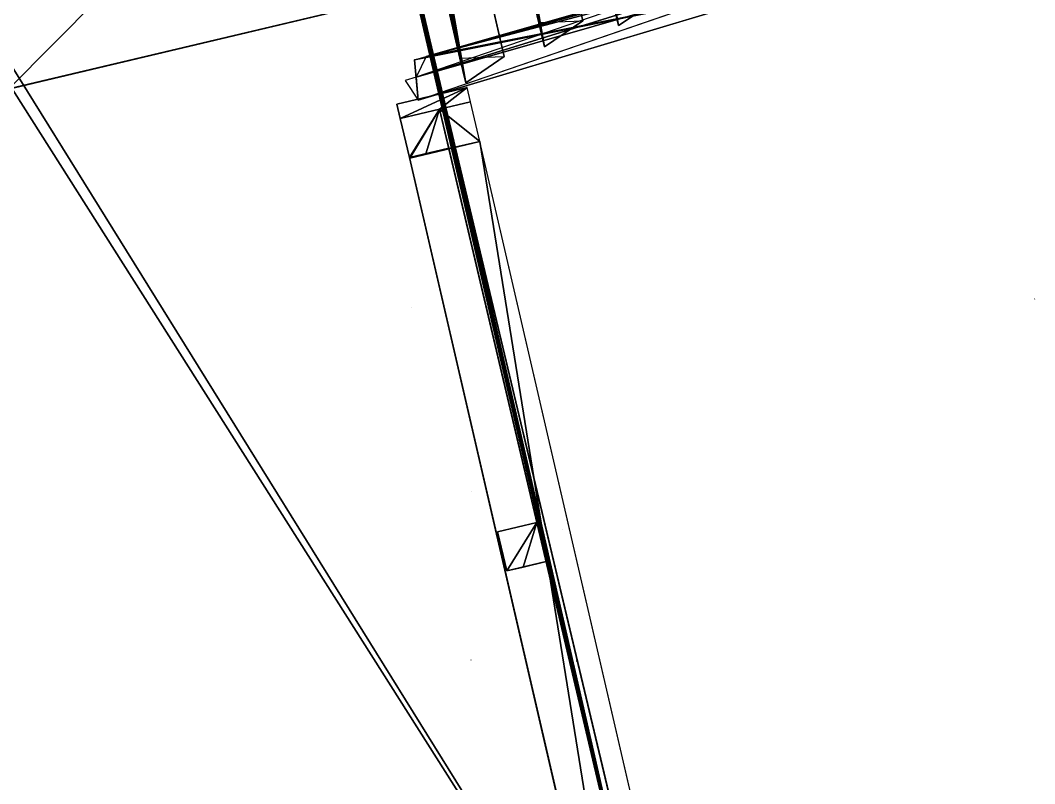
# Model space of a CAD drawing. Extents: x -324 to 583, y -546 to 160.
# Drawn here: x 394.4 to 582.5, y -374.5 to -232.8 of the extents above; entities that cross this region are included whole.
import ezdxf

# ---------------------------------------------------------------- set-up
doc = ezdxf.new("R2010")
doc.units = 0
doc.header["$MEASUREMENT"] = 0
doc.layers.get('0').update_dxf_attribs({"color": 13, "linetype": 'CONTINUOUS'})

# ---------------------------------------------------------------- blocks, each defined once
blk = doc.blocks.new('STAIRCASE')
at = {"color": 0}
for p, q in [((161.32, 1.5, 44.04), (153.32, 82.67, 2.86)), ((153.76, 4.83, 42.73), (150.36, 78.11, 5.71)), ((153.76, 4.83, 42.73), (150.36, 78.11, 5.71)), ((151.6, 57.68, 11.41), (157.08, 2.14, 35.71)), ((153.37, 48.95, 20.88), (156.44, 40.87, 20.88)), ((156.44, 40.87, 21.49), (153.37, 48.95, 21.49)), ((156.44, 40.87, 21.49), (153.37, 48.95, 21.8)), ((156.44, 40.87, 21.49), (153.37, 48.95, 21.49)), ((156.44, 40.87, 21.49), (153.37, 48.95, 21.8)), ((156.44, 40.87, 21.49), (3.07, 41.79, 21.7)), ((156.44, 40.87, 21.49), (3.07, 41.79, 21.7)), ((156.44, 40.87, 20.66), (151.76, 40.9, 20.67)), ((156.44, 40.87, 21.49), (156.44, 40.87, 20.88)), ((156.44, 40.87, 21.49), (156.44, 40.87, 20.88)), ((156.44, 40.87, 20.88), (156.44, 40.87, 20.66)), ((154.03, 34.67, 28.1), (4.88, 35.57, 28.5)), ((154.03, 34.67, 28.1), (4.88, 35.57, 28.5)), ((154.03, 34.67, 29.01), (4.89, 35.57, 29.01)), ((5.34, 35.56, 29.22), (154.03, 34.67, 29.01)), ((20.98, 35.47, 28.5), (154.03, 34.67, 28.18)), ((20.98, 35.47, 28.5), (154.03, 34.67, 28.5)), ((20.98, 35.47, 28.5), (154.03, 34.67, 28.18)), ((152.42, 26.61, 27.89), (154.03, 34.67, 28.1)), ((154.03, 34.67, 28.18), (154.03, 34.67, 28.1)), ((154.03, 34.67, 28.7), (154.03, 34.67, 29.01)), ((157.11, 26.59, 28.7), (154.03, 34.67, 28.7)), ((157.11, 26.59, 28.7), (154.03, 34.67, 29.01)), ((157.11, 26.59, 28.7), (154.03, 34.67, 29.01)), ((154.03, 34.67, 28.5), (154.03, 34.67, 28.18)), ((154.03, 34.67, 28.1), (157.11, 26.59, 28.1)), ((157.11, 26.59, 28.7), (154.03, 34.67, 28.7)), ((154.03, 34.67, 28.7), (154.03, 34.67, 28.5)), ((154.03, 34.67, 28.5), (154.03, 34.67, 28.18)), ((154.03, 34.67, 28.18), (154.03, 34.67, 28.1)), ((152.42, 26.61, 27.89), (3.74, 27.51, 28.29)), ((157.11, 26.59, 28.7), (3.74, 27.51, 28.91)), ((157.11, 26.59, 28.7), (3.74, 27.51, 28.91)), ((152.42, 26.61, 27.89), (3.74, 27.51, 28.29)), ((157.11, 26.59, 27.88), (152.42, 26.61, 27.89)), ((157.11, 26.59, 28.7), (157.11, 26.59, 28.1)), ((157.11, 26.59, 28.1), (157.11, 26.59, 27.88)), ((157.11, 26.59, 28.7), (157.11, 26.59, 28.1)), ((157.14, 18.93, 36.55), (8, 19.83, 36.55)), ((157.14, 18.93, 35.64), (8, 19.83, 36.04)), ((157.14, 18.93, 35.64), (8, 19.83, 36.04)), ((8.45, 19.82, 36.76), (157.14, 18.93, 36.55)), ((24.09, 19.73, 36.04), (157.14, 18.93, 36.04)), ((24.09, 19.73, 36.04), (157.14, 18.93, 35.72)), ((24.09, 19.73, 36.04), (157.14, 18.93, 35.72)), ((155.53, 10.87, 35.43), (157.14, 18.93, 35.64)), ((157.14, 18.93, 36.04), (157.14, 18.93, 35.72)), ((157.14, 18.93, 35.64), (160.22, 10.85, 35.64)), ((160.22, 10.85, 36.24), (157.14, 18.93, 36.24)), ((157.14, 18.93, 36.24), (157.14, 18.93, 36.04)), ((157.14, 18.93, 36.04), (157.14, 18.93, 35.72)), ((157.14, 18.93, 35.72), (157.14, 18.93, 35.64)), ((157.14, 18.93, 36.24), (157.14, 18.93, 36.55)), ((160.22, 10.85, 36.24), (157.14, 18.93, 36.24)), ((160.22, 10.85, 36.24), (157.14, 18.93, 36.55)), ((157.14, 18.93, 35.72), (157.14, 18.93, 35.64)), ((160.22, 10.85, 36.24), (157.14, 18.93, 36.55)), ((155.53, 10.87, 35.43), (6.85, 11.77, 35.83)), ((155.53, 10.87, 35.43), (6.85, 11.77, 35.83)), ((160.22, 10.85, 35.42), (155.53, 10.87, 35.43)), ((160.22, 10.85, 36.24), (160.22, 10.85, 35.64)), ((160.22, 10.85, 36.24), (160.22, 10.85, 35.64)), ((160.22, 10.85, 35.64), (160.22, 10.85, 35.42)), ((153.76, 4.83, 42.73), (157.08, 2.14, 35.71)), ((153.86, 2.63, 43.84), (153.76, 4.83, 42.73)), ((153.86, 2.63, 43.84), (161.32, 1.5, 44.04)), ((157.08, 2.14, 35.71), (157.22, 0, 36.67)), ((157.22, 0, 36.67), (161.32, 1.5, 44.04))]:
    blk.add_line(p, q, dxfattribs=at)
at = {"color": 17}
for p, q in [((161.32, 1.5, 44.04), (156.63, 81.63, 3.6)), ((151.93, 77.87, 1.74), (157.08, 2.14, 35.71)), ((151.93, 77.87, 1.74), (157.08, 2.14, 35.71)), ((160.22, 10.85, 36.24), (6.85, 11.77, 36.45)), ((160.22, 10.85, 36.24), (6.85, 11.77, 36.45))]:
    blk.add_line(p, q, dxfattribs=at)
at = {"color": 0}
mesh = blk.add_polyface(dxfattribs=at)
corners = [(156.63, 81.63, 3.6), (150.28, 79.85, 4.83), (150.14, 82.96, 3.26), (150.36, 78.11, 5.71), (153.76, 4.83, 42.73), (153.86, 2.63, 43.84), (161.32, 1.5, 44.04)]
mesh.append_faces([[corners[k] for k in face] for face in [(0, 1, 2), (5, 0, 6)]], dxfattribs={"vtx0": -1, "color": 0})
mesh.append_faces([[corners[k] for k in face] for face in [(1, 0, 3), (3, 0, 4), (4, 0, 5)]], dxfattribs={"vtx0": -1, "vtx1": -1, "color": 0})
mesh = blk.add_polyface(dxfattribs=at)
corners = [(161.32, 1.5, 44.04), (157.08, 2.14, 35.71), (157.22, 0, 36.67), (153.32, 82.67, 2.86), (151.93, 77.87, 1.74), (151.67, 81.74)]
mesh.append_faces([[corners[k] for k in face] for face in [(0, 1, 2), (4, 3, 5)]], dxfattribs={"vtx0": -1, "color": 0})
mesh.append_faces([[corners[k] for k in face] for face in [(1, 3, 4)]], dxfattribs={"vtx0": -1, "vtx1": -1, "color": 0})
mesh.append_faces([[corners[k] for k in face] for face in [(1, 0, 3)]], dxfattribs={"vtx0": -1, "vtx2": -1, "color": 0})
mesh = blk.add_polyface(dxfattribs=at)
corners = [(151.93, 77.87, 1.74), (153.76, 4.83, 42.73), (157.08, 2.14, 35.71), (151.1, 77.99, 3.85), (150.36, 78.11, 5.71)]
mesh.append_faces([[corners[k] for k in face] for face in [(0, 1, 2), (1, 3, 4)]], dxfattribs={"vtx0": -1, "color": 0})
mesh.append_faces([[corners[k] for k in face] for face in [(1, 0, 3)]], dxfattribs={"vtx0": -1, "vtx2": -1, "color": 0})
mesh = blk.add_polyface(dxfattribs=at)
corners = [(4.68, 49.85, 22), (156.44, 40.87, 21.49), (3.07, 41.79, 21.7), (153.37, 48.95, 21.8)]
mesh.append_faces([[corners[k] for k in face] for face in [(0, 1, 2), (1, 0, 3)]], dxfattribs={"vtx0": -1, "color": 0})
mesh = blk.add_polyface(dxfattribs=at)
corners = [(153.37, 48.95, 21.49), (153.37, 48.95, 20.96), (156.44, 40.87, 21.49), (153.37, 48.95, 21.29), (153.37, 48.95, 20.88), (156.44, 40.87, 20.88)]
mesh.append_faces([[corners[k] for k in face] for face in [(1, 0, 3), (2, 4, 5)]], dxfattribs={"vtx0": -1, "color": 0})
mesh.append_faces([[corners[k] for k in face] for face in [(0, 1, 2), (4, 2, 1)]], dxfattribs={"vtx0": -1, "vtx1": -1, "color": 0})
mesh = blk.add_polyface(dxfattribs=at)
corners = [(153.37, 48.95, 21.49), (156.44, 40.87, 21.49), (153.37, 48.95, 21.8)]
mesh.append_faces([[corners[k] for k in face] for face in [(0, 1, 2)]], dxfattribs={"color": 0})
mesh = blk.add_polyface(dxfattribs=at)
corners = [(151.76, 40.9, 20.67), (156.44, 40.87, 20.88), (156.44, 40.87, 20.66), (3.07, 41.79, 21.08), (156.44, 40.87, 21.49), (3.07, 41.79, 21.7)]
mesh.append_faces([[corners[k] for k in face] for face in [(0, 1, 2), (4, 3, 5)]], dxfattribs={"vtx0": -1, "color": 0})
mesh.append_faces([[corners[k] for k in face] for face in [(1, 3, 4)]], dxfattribs={"vtx0": -1, "vtx1": -1, "color": 0})
mesh.append_faces([[corners[k] for k in face] for face in [(1, 0, 3)]], dxfattribs={"vtx0": -1, "vtx2": -1, "color": 0})
mesh = blk.add_polyface(dxfattribs=at)
corners = [(3.74, 27.51, 28.29), (4.08, 31.54, 28.4), (3.27, 27.51, 28.3), (152.42, 26.61, 27.89), (4.88, 35.57, 28.5), (154.03, 34.67, 28.1)]
mesh.append_faces([[corners[k] for k in face] for face in [(0, 1, 2), (4, 3, 5)]], dxfattribs={"vtx0": -1, "color": 0})
mesh.append_faces([[corners[k] for k in face] for face in [(1, 3, 4)]], dxfattribs={"vtx0": -1, "vtx1": -1, "color": 0})
mesh.append_faces([[corners[k] for k in face] for face in [(1, 0, 3)]], dxfattribs={"vtx0": -1, "vtx2": -1, "color": 0})
mesh = blk.add_polyface(dxfattribs=at)
corners = [(5.34, 35.56, 29.22), (157.11, 26.59, 28.7), (3.74, 27.51, 28.91), (154.03, 34.67, 29.01)]
mesh.append_faces([[corners[k] for k in face] for face in [(0, 1, 2), (1, 0, 3)]], dxfattribs={"vtx0": -1, "color": 0})
mesh = blk.add_polyface(dxfattribs=at)
corners = [(154.03, 34.67, 28.18), (4.88, 35.57, 28.5), (154.03, 34.67, 28.1), (20.98, 35.47, 28.5)]
mesh.append_faces([[corners[k] for k in face] for face in [(0, 1, 2), (1, 0, 3)]], dxfattribs={"vtx0": -1, "color": 0})
mesh = blk.add_polyface(dxfattribs=at)
corners = [(20.98, 35.47, 28.5), (154.03, 34.67, 28.18), (154.03, 34.67, 28.5)]
mesh.append_faces([[corners[k] for k in face] for face in [(0, 1, 2)]], dxfattribs={"color": 0})
mesh = blk.add_polyface(dxfattribs=at)
corners = [(154.03, 34.67, 28.7), (157.11, 26.59, 28.7), (154.03, 34.67, 29.01)]
mesh.append_faces([[corners[k] for k in face] for face in [(0, 1, 2)]], dxfattribs={"color": 0})
mesh = blk.add_polyface(dxfattribs=at)
corners = [(154.03, 34.67, 28.7), (154.03, 34.67, 28.18), (157.11, 26.59, 28.7), (154.03, 34.67, 28.5), (154.03, 34.67, 28.1), (157.11, 26.59, 28.1)]
mesh.append_faces([[corners[k] for k in face] for face in [(1, 0, 3), (2, 4, 5)]], dxfattribs={"vtx0": -1, "color": 0})
mesh.append_faces([[corners[k] for k in face] for face in [(0, 1, 2), (4, 2, 1)]], dxfattribs={"vtx0": -1, "vtx1": -1, "color": 0})
mesh = blk.add_polyface(dxfattribs=at)
corners = [(152.42, 26.61, 27.89), (157.11, 26.59, 28.1), (157.11, 26.59, 27.88), (3.74, 27.51, 28.29), (157.11, 26.59, 28.7), (3.74, 27.51, 28.91)]
mesh.append_faces([[corners[k] for k in face] for face in [(0, 1, 2), (4, 3, 5)]], dxfattribs={"vtx0": -1, "color": 0})
mesh.append_faces([[corners[k] for k in face] for face in [(1, 3, 4)]], dxfattribs={"vtx0": -1, "vtx1": -1, "color": 0})
mesh.append_faces([[corners[k] for k in face] for face in [(1, 0, 3)]], dxfattribs={"vtx0": -1, "vtx2": -1, "color": 0})
mesh = blk.add_polyface(dxfattribs=at)
corners = [(6.85, 11.77, 35.83), (7.19, 15.8, 35.94), (6.38, 11.77, 35.83), (155.53, 10.87, 35.43), (8, 19.83, 36.04), (157.14, 18.93, 35.64)]
mesh.append_faces([[corners[k] for k in face] for face in [(0, 1, 2), (4, 3, 5)]], dxfattribs={"vtx0": -1, "color": 0})
mesh.append_faces([[corners[k] for k in face] for face in [(1, 3, 4)]], dxfattribs={"vtx0": -1, "vtx1": -1, "color": 0})
mesh.append_faces([[corners[k] for k in face] for face in [(1, 0, 3)]], dxfattribs={"vtx0": -1, "vtx2": -1, "color": 0})
mesh = blk.add_polyface(dxfattribs=at)
corners = [(8.45, 19.82, 36.76), (160.22, 10.85, 36.24), (6.85, 11.77, 36.45), (157.14, 18.93, 36.55)]
mesh.append_faces([[corners[k] for k in face] for face in [(0, 1, 2), (1, 0, 3)]], dxfattribs={"vtx0": -1, "color": 0})
mesh = blk.add_polyface(dxfattribs=at)
corners = [(157.14, 18.93, 35.72), (8, 19.83, 36.04), (157.14, 18.93, 35.64), (24.09, 19.73, 36.04)]
mesh.append_faces([[corners[k] for k in face] for face in [(0, 1, 2), (1, 0, 3)]], dxfattribs={"vtx0": -1, "color": 0})
mesh = blk.add_polyface(dxfattribs=at)
corners = [(24.09, 19.73, 36.04), (157.14, 18.93, 35.72), (157.14, 18.93, 36.04)]
mesh.append_faces([[corners[k] for k in face] for face in [(0, 1, 2)]], dxfattribs={"color": 0})
mesh = blk.add_polyface(dxfattribs=at)
corners = [(157.14, 18.93, 36.24), (157.14, 18.93, 35.72), (160.22, 10.85, 36.24), (157.14, 18.93, 36.04), (157.14, 18.93, 35.64), (160.22, 10.85, 35.64)]
mesh.append_faces([[corners[k] for k in face] for face in [(1, 0, 3), (2, 4, 5)]], dxfattribs={"vtx0": -1, "color": 0})
mesh.append_faces([[corners[k] for k in face] for face in [(0, 1, 2), (4, 2, 1)]], dxfattribs={"vtx0": -1, "vtx1": -1, "color": 0})
mesh = blk.add_polyface(dxfattribs=at)
corners = [(157.14, 18.93, 36.24), (160.22, 10.85, 36.24), (157.14, 18.93, 36.55)]
mesh.append_faces([[corners[k] for k in face] for face in [(0, 1, 2)]], dxfattribs={"color": 0})
mesh = blk.add_polyface(dxfattribs=at)
corners = [(155.53, 10.87, 35.43), (160.22, 10.85, 35.64), (160.22, 10.85, 35.42), (6.85, 11.77, 35.83), (160.22, 10.85, 36.24), (6.85, 11.77, 36.45)]
mesh.append_faces([[corners[k] for k in face] for face in [(0, 1, 2), (4, 3, 5)]], dxfattribs={"vtx0": -1, "color": 0})
mesh.append_faces([[corners[k] for k in face] for face in [(1, 3, 4)]], dxfattribs={"vtx0": -1, "vtx1": -1, "color": 0})
mesh.append_faces([[corners[k] for k in face] for face in [(1, 0, 3)]], dxfattribs={"vtx0": -1, "vtx2": -1, "color": 0})

msp = doc.modelspace()

# ---------------------------------------------------------------- linework, layer by layer
at = {"color": 0}
for p, q in [((466.29, -219.34, -1.51), (473.35, -249.04, -1.51)), ((470.16, -227.08, 110.51), (324.92, -261.56, 110.51)), ((470.16, -227.08, 110.51), (324.92, -261.56, 110.51)), ((470.16, -227.08, 102.79), (392.29, -245.57, 102.79)), ((470.16, -227.08, 102.79), (392.29, -245.57, 102.79)), ((464.26, -248.4, 43.44), (477.28, -245.31, 43.41)), ((477.91, -247.96, 43.41), (477.28, -245.31, 43.41)), ((477.91, -247.96, 43.41), (472.15, -249.32, 43.43)), ((477.91, -247.96, 43.41), (472.15, -249.32, 43.43)), ((479.65, -255.3, 43.41), (477.91, -247.96, 43.41)), ((464.89, -251.05, 43.44), (464.26, -248.4, 43.44)), ((472.15, -249.32, 43.43), (464.89, -251.05, 43.44)), ((472.15, -249.32, 43.43), (464.89, -251.05, 43.44)), ((472.15, -249.32, 43.43), (464.89, -251.05, 43.44)), ((472.15, -249.32, 43.43), (464.89, -251.05, 43.44)), ((472.15, -249.32, 43.44), (473.88, -256.59, 43.44)), ((472.15, -249.32, 43.44), (473.87, -256.59, 43.44)), ((472.15, -249.32, 43.44), (473.88, -256.59, 43.44)), ((472.15, -249.32, 43.44), (473.87, -256.59, 43.44)), ((472.15, -249.32, 43.44), (473.87, -256.59, 43.44)), ((516.49, -437.27, -1.51), (473.35, -249.04, -1.51)), ((473.35, -249.04, -1.51), (517.96, -436.92, -1.51)), ((516.49, -437.27, -1.51), (473.35, -249.04, -1.51)), ((473.35, -249.04, 7.06), (517.61, -442.17, 7.06)), ((516.49, -437.27, -1.51), (473.35, -249.04, -1.51)), ((473.35, -249.04, -1.51), (473.35, -249.04, 7.06)), ((466.57, -258.32, 43.41), (464.89, -251.05, 43.44)), ((464.89, -251.05, 43.44), (466.61, -258.31, 43.44)), ((464.89, -251.05, 43.44), (466.61, -258.31, 43.44)), ((464.89, -251.05, 43.44), (466.61, -258.31, 43.44)), ((479.65, -255.3, 43.41), (466.61, -258.31, 43.41)), ((466.63, -258.39, 43.44), (479.65, -255.3, 43.41)), ((523.91, -446.56, 42.37), (479.65, -255.3, 43.41)), ((473.87, -256.59, 43.44), (517.61, -442.17, 43.44)), ((466.61, -258.31, 43.41), (466.57, -258.32, 43.41)), ((510.83, -449.59, 42.36), (466.57, -258.32, 43.41)), ((466.61, -258.31, 43.44), (466.63, -258.39, 43.44)), ((482.97, -276.64, -74.65), (482.97, -276.64, -74.41)), ((582.52, -284.54, 4.19), (582.48, -284.55, 4.48)), ((466.99, -286.05, -74.65), (466.99, -286.05, -74.41)), ((478.01, -320.21, 0.67), (478.01, -320.21, 2.53)), ((495.03, -327.28, 2.53), (495.03, -327.28, 2.51)), ((478, -351.51, 2.27), (478.04, -351.5, 2.56)), ((497.68, -351.79, 39.09), (497.64, -351.63, 39.09)), ((497.64, -351.8, 39.34), (497.64, -351.63, 39.09)), ((497.64, -351.8, 39.34), (497.68, -351.79, 39.09))]:
    msp.add_line(p, q, dxfattribs=at)
at = {"color": 17}
for p, q in [((472.15, -249.32, -79.46), (464.89, -251.05, -79.46)), ((472.15, -249.32, 43.44), (464.89, -251.05, 43.44)), ((472.15, -249.32, -79.46), (464.89, -251.05, -79.46)), ((472.15, -249.32, 43.44), (464.89, -251.05, 43.44)), ((473.88, -256.59, -79.46), (472.15, -249.32, -79.46)), ((472.15, -249.32, 43.43), (472.15, -249.32, 43.44)), ((472.15, -249.32, 38.05), (472.15, -249.32, 43.43)), ((472.15, -249.32, -79.46), (472.15, -249.32, 38.05)), ((473.88, -256.59, -79.46), (472.15, -249.32, -79.46)), ((472.15, -249.32, -79.46), (472.15, -249.32, 38.05)), ((472.15, -249.32, 38.05), (472.15, -249.32, 43.43)), ((472.15, -249.32, 43.43), (472.15, -249.32, 43.44)), ((517.61, -442.17, 38.05), (472.15, -249.32, 38.05)), ((472.15, -249.32, 38.05), (472.15, -249.32, 43.43)), ((472.15, -249.32, 43.43), (472.15, -249.32, 43.44)), ((464.89, -251.05, -79.46), (466.61, -258.31, -79.46)), ((464.89, -251.05, -79.46), (466.61, -258.31, -79.46)), ((464.89, -251.05, -79.46), (464.89, -251.05, 43.44)), ((464.89, -251.05, -79.46), (464.89, -251.05, 43.44)), ((473.87, -256.59, 43.44), (466.61, -258.31, 43.44)), ((473.87, -256.59, 43.44), (466.61, -258.31, 43.44)), ((469.65, -257.59, -79.46), (466.61, -258.31, -79.46)), ((469.65, -257.59, -79.46), (466.61, -258.31, -79.46)), ((473.88, -256.59, -79.46), (469.65, -257.59, -79.46)), ((473.88, -256.59, -79.46), (469.65, -257.59, -79.46)), ((473.88, -256.59, 43.44), (473.87, -256.59, 43.44)), ((473.88, -256.59, 43.44), (473.87, -256.59, 43.44)), ((473.88, -256.59, -79.46), (473.88, -256.59, 43.44)), ((473.88, -256.59, -79.46), (473.88, -256.59, 43.44)), ((466.61, -258.31, -79.46), (466.61, -258.31, 43.41)), ((466.61, -258.31, 43.41), (466.61, -258.31, 43.44)), ((466.61, -258.31, 43.41), (466.61, -258.31, 43.44)), ((466.61, -258.31, -79.46), (466.61, -258.31, 43.41)), ((490.19, -325.99, 43.38), (482.93, -327.72, 43.38)), ((490.19, -325.99, -79.52), (482.93, -327.72, -79.52)), ((490.19, -325.99, -79.52), (482.93, -327.72, -79.52)), ((490.19, -325.99, 43.38), (482.93, -327.72, 43.38)), ((491.92, -333.26, 43.38), (490.19, -325.99, 43.38)), ((491.92, -333.26, -79.52), (490.19, -325.99, -79.52)), ((490.19, -325.99, -79.52), (490.19, -325.99, 43.38)), ((491.92, -333.26, -79.52), (490.19, -325.99, -79.52)), ((490.19, -325.99, -79.52), (490.19, -325.99, 43.38)), ((491.92, -333.26, 43.38), (490.19, -325.99, 43.38)), ((482.93, -327.72, 43.38), (484.65, -334.98, 43.38)), ((482.93, -327.72, -79.52), (484.65, -334.98, -79.52)), ((482.93, -327.72, -79.52), (482.93, -327.72, 43.38)), ((482.93, -327.72, -79.52), (484.65, -334.98, -79.52)), ((482.93, -327.72, 43.38), (484.65, -334.98, 43.38)), ((482.93, -327.72, -79.52), (482.93, -327.72, 43.38)), ((491.92, -333.26, 43.38), (484.65, -334.98, 43.38)), ((491.92, -333.26, 43.38), (484.65, -334.98, 43.38)), ((487.69, -334.26, -79.52), (484.65, -334.98, -79.52)), ((487.69, -334.26, -79.52), (484.65, -334.98, -79.52)), ((491.92, -333.26, -79.52), (487.69, -334.26, -79.52)), ((491.92, -333.26, -79.52), (487.69, -334.26, -79.52)), ((491.92, -333.26, -79.52), (491.92, -333.26, 43.38)), ((491.92, -333.26, -79.52), (491.92, -333.26, 43.38)), ((484.65, -334.98, -79.52), (484.65, -334.98, 43.38)), ((484.65, -334.98, -79.52), (484.65, -334.98, 43.38))]:
    msp.add_line(p, q, dxfattribs=at)

# ---------------------------------------------------------------- block references
at = {"color": 17, "rotation": 283.3580773241658}
msp.add_blockref('STAIRCASE', (429.44, -91.07, -38.38), dxfattribs=at)

# ---------------------------------------------------------------- meshes
at = {"color": 55}
mesh = msp.add_polyface(dxfattribs=at)
corners = [(232.34, -504.74, -1.51), (216.97, -435.44, -1.51), (215.94, -435.68, -1.51), (219.26, -434.9, -1.51), (207.38, -384.88, -1.51), (334.18, -348.88, -1.51), (206.05, -379.31, -1.51), (218.56, -431.98, -1.51), (234.06, -512.01, -1.51), (517.61, -442.17, -1.51), (336.46, -348.34, -1.51), (388.06, -237.92, -1.51), (390.34, -237.38, -1.51), (442.15, -118.17, -1.51), (437.05, -96.18, -1.51), (442.07, -117.32, -1.51), (446.89, -138.13, -1.51), (461.3, -198.79, -1.51), (466.18, -219.37, -1.51), (466.29, -219.34, -1.51), (473.35, -249.04, -1.51), (516.49, -437.27, -1.51), (286.87, -139.48, -1.51), (338.82, -119.5, -1.51), (285.15, -132.25, -1.51), (294.88, -173.24, -1.51), (368.55, -155.75, -1.51), (370.9, -155.48, -1.51), (371.91, -159.75, -1.51), (376.07, -177.28, -1.51), (385.46, -216.8, -1.51), (389.65, -234.46, -1.51), (335.77, -345.42, -1.51), (314.4, -255.41, -1.51)]
mesh.append_faces([[corners[k] for k in face] for face in [(0, 1, 2), (4, 5, 6), (14, 13, 15), (20, 9, 21), (22, 23, 24), (32, 11, 33)]], dxfattribs={"vtx0": -1, "color": 55})
mesh.append_faces([[corners[k] for k in face] for face in [(1, 0, 3), (5, 9, 10), (11, 9, 12), (13, 9, 16), (16, 9, 17), (17, 9, 18), (18, 9, 19), (19, 9, 20), (23, 26, 14)]], dxfattribs={"vtx0": -1, "vtx1": -1, "color": 55})
mesh.append_faces([[corners[k] for k in face] for face in [(5, 3, 0), (10, 9, 11), (12, 9, 13), (12, 13, 14)]], dxfattribs={"vtx0": -1, "vtx1": -1, "vtx2": -1, "color": 55})
mesh.append_faces([[corners[k] for k in face] for face in [(5, 4, 7), (5, 7, 3), (5, 0, 8), (5, 8, 9), (23, 22, 25), (23, 25, 26), (14, 26, 27), (14, 27, 28), (14, 28, 29), (14, 29, 30), (14, 30, 31), (14, 31, 12), (11, 32, 10)]], dxfattribs={"vtx0": -1, "vtx2": -1, "color": 55})
at = {"color": 8}
mesh = msp.add_polyface(dxfattribs=at)
corners = [(324.92, -261.56, 110.51), (458.65, -178.61, 128.75), (259.17, -225.98, 128.75), (470.16, -227.08, 110.51)]
mesh.append_faces([[corners[k] for k in face] for face in [(0, 1, 2), (1, 0, 3)]], dxfattribs={"vtx0": -1, "color": 8})
at = {"color": 0}
mesh = msp.add_polyface(dxfattribs=at)
corners = [(458.65, -178.61, 121.04), (392.29, -245.57, 102.79), (380.78, -197.1, 121.04), (470.16, -227.08, 102.79), (468.17, -218.69, 105.95)]
mesh.append_faces([[corners[k] for k in face] for face in [(0, 1, 2), (3, 0, 4)]], dxfattribs={"vtx0": -1, "color": 0})
mesh.append_faces([[corners[k] for k in face] for face in [(1, 0, 3)]], dxfattribs={"vtx0": -1, "vtx1": -1, "color": 0})
at = {"color": 253}
mesh = msp.add_polyface(dxfattribs=at)
corners = [(470.16, -227.08, 110.51), (392.29, -245.57, 102.79), (470.16, -227.08, 102.79), (324.92, -261.56, 102.79), (324.92, -261.56, 110.51)]
mesh.append_faces([[corners[k] for k in face] for face in [(0, 1, 2), (3, 0, 4)]], dxfattribs={"vtx0": -1, "color": 253})
mesh.append_faces([[corners[k] for k in face] for face in [(1, 0, 3)]], dxfattribs={"vtx0": -1, "vtx1": -1, "color": 253})
at = {"color": 17}
mesh = msp.add_polyface(dxfattribs=at)
corners = [(464.89, -251.05, 43.44), (477.28, -245.31, 43.41), (464.26, -248.4, 43.44), (472.15, -249.32, 43.43), (477.91, -247.96, 43.41)]
mesh.append_faces([[corners[k] for k in face] for face in [(0, 1, 2), (1, 3, 4)]], dxfattribs={"vtx0": -1, "color": 17})
mesh.append_faces([[corners[k] for k in face] for face in [(1, 0, 3)]], dxfattribs={"vtx0": -1, "vtx2": -1, "color": 17})
mesh = msp.add_polyface(dxfattribs=at)
corners = [(466.61, -258.31, 43.44), (472.15, -249.32, 43.43), (464.89, -251.05, 43.44), (466.63, -258.39, 43.44), (479.65, -255.3, 43.41), (477.91, -247.96, 43.41)]
mesh.append_faces([[corners[k] for k in face] for face in [(0, 1, 2), (1, 4, 5)]], dxfattribs={"vtx0": -1, "color": 17})
mesh.append_faces([[corners[k] for k in face] for face in [(1, 0, 3), (1, 3, 4)]], dxfattribs={"vtx0": -1, "vtx2": -1, "color": 17})
mesh = msp.add_polyface(dxfattribs=at)
corners = [(472.15, -249.32, -79.46), (466.61, -258.31, -79.46), (464.89, -251.05, -79.46), (469.65, -257.59, -79.46), (473.88, -256.59, -79.46)]
mesh.append_faces([[corners[k] for k in face] for face in [(0, 1, 2), (3, 0, 4)]], dxfattribs={"vtx0": -1, "color": 17})
mesh.append_faces([[corners[k] for k in face] for face in [(1, 0, 3)]], dxfattribs={"vtx0": -1, "vtx1": -1, "color": 17})
mesh = msp.add_polyface(dxfattribs=at)
corners = [(472.15, -249.32, 43.44), (472.15, -249.32, 43.43), (464.89, -251.05, 43.44)]
mesh.append_faces([[corners[k] for k in face] for face in [(0, 1, 2)]], dxfattribs={"color": 17})
mesh = msp.add_polyface(dxfattribs=at)
corners = [(464.89, -251.05, 43.44), (472.15, -249.32, -79.46), (464.89, -251.05, -79.46), (472.15, -249.32, 38.05), (472.15, -249.32, 43.43)]
mesh.append_faces([[corners[k] for k in face] for face in [(0, 1, 2), (3, 0, 4)]], dxfattribs={"vtx0": -1, "color": 17})
mesh.append_faces([[corners[k] for k in face] for face in [(1, 0, 3)]], dxfattribs={"vtx0": -1, "vtx1": -1, "color": 17})
mesh = msp.add_polyface(dxfattribs=at)
corners = [(466.61, -258.31, 43.44), (472.15, -249.32, 43.44), (464.89, -251.05, 43.44), (473.87, -256.59, 43.44)]
mesh.append_faces([[corners[k] for k in face] for face in [(0, 1, 2), (1, 0, 3)]], dxfattribs={"vtx0": -1, "color": 17})
mesh = msp.add_polyface(dxfattribs=at)
corners = [(473.88, -256.59, 43.44), (472.15, -249.32, 43.44), (473.87, -256.59, 43.44)]
mesh.append_faces([[corners[k] for k in face] for face in [(0, 1, 2)]], dxfattribs={"color": 17})
mesh = msp.add_polyface(dxfattribs=at)
corners = [(472.15, -249.32, -79.46), (473.88, -256.59, 43.44), (473.88, -256.59, -79.46), (472.15, -249.32, 43.43), (472.15, -249.32, 38.05), (472.15, -249.32, 43.44)]
mesh.append_faces([[corners[k] for k in face] for face in [(0, 1, 2), (3, 0, 4)]], dxfattribs={"vtx0": -1, "color": 17})
mesh.append_faces([[corners[k] for k in face] for face in [(1, 0, 3)]], dxfattribs={"vtx0": -1, "vtx1": -1, "vtx2": -1, "color": 17})
mesh.append_faces([[corners[k] for k in face] for face in [(5, 1, 3)]], dxfattribs={"vtx1": -1, "color": 17})
mesh = msp.add_polyface(dxfattribs=at)
corners = [(473.87, -256.59, 43.44), (517.61, -442.17, 43.44), (517.61, -442.17, 42.93), (472.15, -249.32, 38.05), (517.61, -442.17, 41.91), (517.61, -442.17, 38.05), (472.15, -249.32, 43.43), (472.15, -249.32, 43.44)]
mesh.append_faces([[corners[k] for k in face] for face in [(3, 4, 5)]], dxfattribs={"vtx0": -1, "color": 17})
mesh.append_faces([[corners[k] for k in face] for face in [(4, 3, 2)]], dxfattribs={"vtx0": -1, "vtx1": -1, "color": 17})
mesh.append_faces([[corners[k] for k in face] for face in [(2, 3, 0)]], dxfattribs={"vtx0": -1, "vtx1": -1, "vtx2": -1, "color": 17})
mesh.append_faces([[corners[k] for k in face] for face in [(0, 3, 6)]], dxfattribs={"vtx0": -1, "vtx2": -1, "color": 17})
mesh.append_faces([[corners[k] for k in face] for face in [(7, 0, 6)]], dxfattribs={"vtx1": -1, "color": 17})
mesh.append_faces([[corners[k] for k in face] for face in [(0, 1, 2)]], dxfattribs={"vtx2": -1, "color": 17})
at = {"color": 0}
mesh = msp.add_polyface(dxfattribs=at)
corners = [(517.96, -436.92, -1.51), (473.35, -249.04, -1.51), (516.49, -437.27, -1.51)]
mesh.append_faces([[corners[k] for k in face] for face in [(0, 1, 2)]], dxfattribs={"color": 0})
at = {"color": 17}
mesh = msp.add_polyface(dxfattribs=at)
corners = [(516.49, -437.27, -1.51), (517.61, -442.17, 7.06), (517.61, -442.17, -1.51), (473.35, -249.04, 7.06), (473.35, -249.04, -1.51)]
mesh.append_faces([[corners[k] for k in face] for face in [(0, 1, 2), (3, 0, 4)]], dxfattribs={"vtx0": -1, "color": 17})
mesh.append_faces([[corners[k] for k in face] for face in [(1, 0, 3)]], dxfattribs={"vtx0": -1, "vtx1": -1, "color": 17})
mesh = msp.add_polyface(dxfattribs=at)
corners = [(466.61, -258.31, 43.44), (466.61, -258.31, -79.46), (466.61, -258.31, 43.41), (464.89, -251.05, 43.44), (464.89, -251.05, -79.46)]
mesh.append_faces([[corners[k] for k in face] for face in [(0, 1, 2), (1, 3, 4)]], dxfattribs={"vtx0": -1, "color": 17})
mesh.append_faces([[corners[k] for k in face] for face in [(1, 0, 3)]], dxfattribs={"vtx0": -1, "vtx2": -1, "color": 17})
mesh = msp.add_polyface(dxfattribs=at)
corners = [(510.83, -449.59, 42.36), (466.61, -258.31, 43.41), (466.57, -258.32, 43.41), (479.65, -255.3, 43.41), (523.91, -446.56, 42.37)]
mesh.append_faces([[corners[k] for k in face] for face in [(0, 1, 2), (3, 0, 4)]], dxfattribs={"vtx0": -1, "color": 17})
mesh.append_faces([[corners[k] for k in face] for face in [(1, 0, 3)]], dxfattribs={"vtx0": -1, "vtx1": -1, "color": 17})
mesh = msp.add_polyface(dxfattribs=at)
corners = [(473.88, -256.59, 43.44), (469.65, -257.59, -79.46), (473.88, -256.59, -79.46), (466.61, -258.31, -79.46), (466.61, -258.31, 43.41), (466.61, -258.31, 43.44), (473.87, -256.59, 43.44)]
mesh.append_faces([[corners[k] for k in face] for face in [(0, 1, 2), (5, 0, 6)]], dxfattribs={"vtx0": -1, "color": 17})
mesh.append_faces([[corners[k] for k in face] for face in [(1, 0, 3), (3, 0, 4), (4, 0, 5)]], dxfattribs={"vtx0": -1, "vtx1": -1, "color": 17})
mesh = msp.add_polyface(dxfattribs=at)
corners = [(484.65, -334.98, 43.38), (490.19, -325.99, 43.38), (482.93, -327.72, 43.38), (491.92, -333.26, 43.38)]
mesh.append_faces([[corners[k] for k in face] for face in [(0, 1, 2), (1, 0, 3)]], dxfattribs={"vtx0": -1, "color": 17})
mesh = msp.add_polyface(dxfattribs=at)
corners = [(484.65, -334.98, -79.52), (490.19, -325.99, -79.52), (482.93, -327.72, -79.52), (487.69, -334.26, -79.52), (491.92, -333.26, -79.52)]
mesh.append_faces([[corners[k] for k in face] for face in [(0, 1, 2), (1, 3, 4)]], dxfattribs={"vtx0": -1, "color": 17})
mesh.append_faces([[corners[k] for k in face] for face in [(1, 0, 3)]], dxfattribs={"vtx0": -1, "vtx2": -1, "color": 17})
mesh = msp.add_polyface(dxfattribs=at)
corners = [(482.93, -327.72, 43.38), (490.19, -325.99, -79.52), (482.93, -327.72, -79.52), (490.19, -325.99, 43.38)]
mesh.append_faces([[corners[k] for k in face] for face in [(0, 1, 2), (1, 0, 3)]], dxfattribs={"vtx0": -1, "color": 17})
mesh = msp.add_polyface(dxfattribs=at)
corners = [(490.19, -325.99, -79.52), (491.92, -333.26, 43.38), (491.92, -333.26, -79.52), (490.19, -325.99, 43.38)]
mesh.append_faces([[corners[k] for k in face] for face in [(0, 1, 2), (1, 0, 3)]], dxfattribs={"vtx0": -1, "color": 17})
mesh = msp.add_polyface(dxfattribs=at)
corners = [(482.93, -327.72, 43.38), (484.65, -334.98, -79.52), (484.65, -334.98, 43.38), (482.93, -327.72, -79.52)]
mesh.append_faces([[corners[k] for k in face] for face in [(0, 1, 2), (1, 0, 3)]], dxfattribs={"vtx0": -1, "color": 17})
mesh = msp.add_polyface(dxfattribs=at)
corners = [(491.92, -333.26, 43.38), (487.69, -334.26, -79.52), (491.92, -333.26, -79.52), (484.65, -334.98, -79.52), (484.65, -334.98, 43.38)]
mesh.append_faces([[corners[k] for k in face] for face in [(0, 1, 2), (3, 0, 4)]], dxfattribs={"vtx0": -1, "color": 17})
mesh.append_faces([[corners[k] for k in face] for face in [(1, 0, 3)]], dxfattribs={"vtx0": -1, "vtx1": -1, "color": 17})
at = {"color": 0}
mesh = msp.add_polyface(dxfattribs=at)
corners = [(497.64, -351.63, 39.09), (497.64, -351.8, 39.34), (497.68, -351.79, 39.09)]
mesh.append_faces([[corners[k] for k in face] for face in [(0, 1, 2)]], dxfattribs={"color": 0})

doc.saveas('drawing.dxf')
